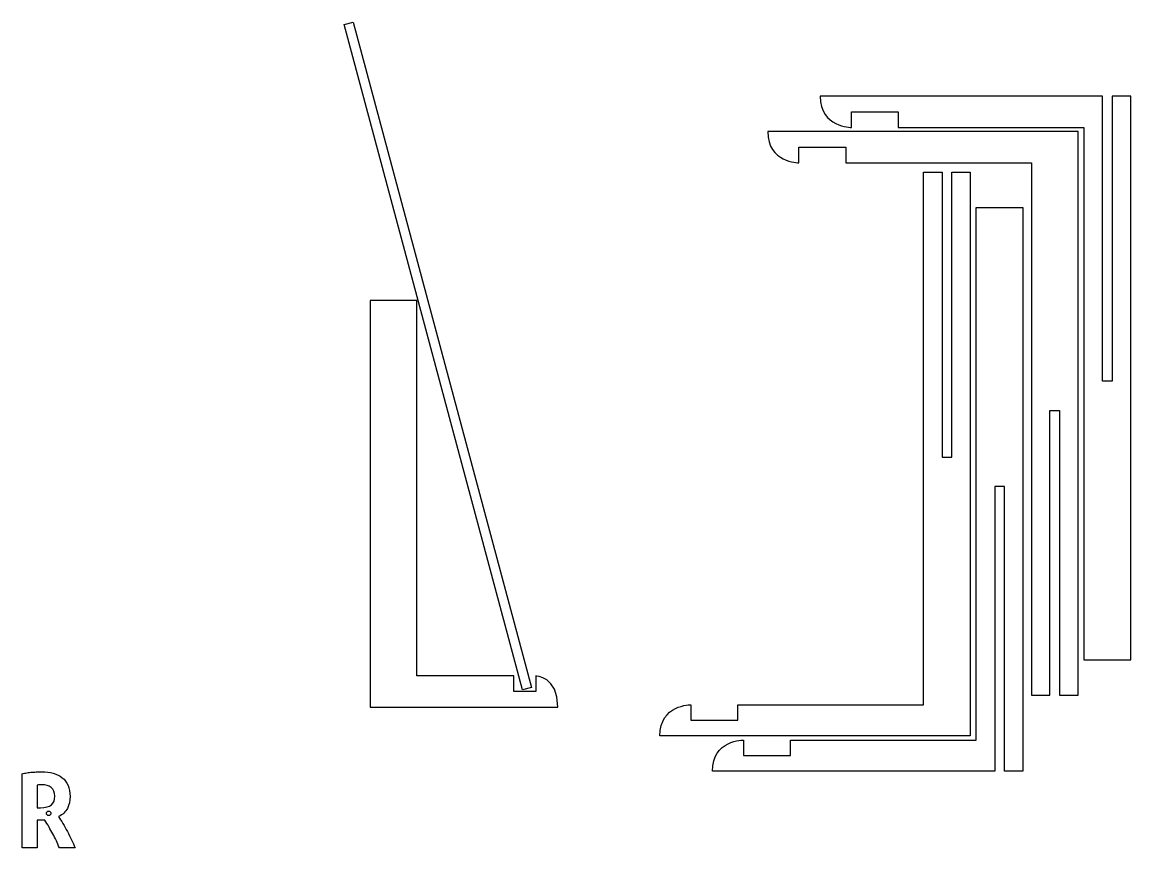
# Model space of a CAD drawing. Extents: x 9 to 2087, y 87 to 833.
# Drawn here: x 1379 to 2087, y 306 to 833 of the extents above; entities that cross this region are included whole.
import ezdxf

# ---------------------------------------------------------------- set-up
doc = ezdxf.new("R2010")
doc.units = 0
doc.layers.add('Calque_1', color=7, linetype='CONTINUOUS')

msp = doc.modelspace()

# ---------------------------------------------------------------- linework, layer by layer
at = {"layer": 'Calque_1', "color": 1}
for p, q in [((1584.416695, 831.372956), (1590.115658, 832.899988)), ((1698.271192, 406.46219), (1584.416695, 831.372956)), ((1590.115658, 832.899988), (1703.970154, 407.989222)), ((2056.744725, 785.541608), (1888.40256, 785.541608)), ((2068.594926, 785.541608), (2056.744725, 785.541608)), ((2068.594926, 603.641583), (2068.594926, 785.541608)), ((2086.644702, 785.541608), (2074.794925, 785.541608)), ((2074.794925, 785.541608), (2074.794925, 603.641583)), ((2086.644702, 765.642032), (2086.644702, 785.541608)), ((1908.302641, 765.642032), (1908.302641, 775.541707)), ((1908.302641, 775.541707), (1938.202928, 775.541707)), ((1938.202928, 775.541707), (1938.202928, 765.642032)), ((1938.202928, 765.642032), (2056.744725, 765.642032)), ((2056.744725, 765.642032), (2056.744725, 425.641607)), ((2086.644702, 425.641607), (2086.644702, 765.642032)), ((2023.140583, 762.996198), (1854.798389, 762.996198)), ((2053.040559, 762.996198), (2023.140583, 762.996198)), ((2053.040559, 743.096648), (2053.040559, 762.996198)), ((1874.69847, 743.096648), (1874.69847, 752.996298)), ((1874.69847, 752.996298), (1904.598926, 752.996298)), ((1904.598926, 752.996298), (1904.598926, 743.096648)), ((1904.598926, 743.096648), (2023.140583, 743.096648)), ((1954.262639, 396.998417), (1954.262639, 736.998836)), ((1954.262639, 736.998836), (1966.112981, 736.998836)), ((1966.112981, 736.998836), (1966.112981, 555.099373)), ((1972.313008, 555.099373), (1972.313008, 736.998836)), ((1972.313008, 736.998836), (1984.162615, 736.998836)), ((1984.162615, 736.998836), (1984.162615, 396.998417)), ((2023.140583, 743.096648), (2023.140583, 403.096228)), ((2053.040559, 403.096228), (2053.040559, 743.096648)), ((1987.866782, 374.453033), (1987.866782, 714.453458)), ((1987.866782, 714.453458), (2017.766758, 714.453458)), ((2017.766758, 714.453458), (2017.766758, 374.453033)), ((1600.960679, 655.247759), (1600.960679, 415.347695)), ((1630.860659, 655.247759), (1600.960679, 655.247759)), ((1630.860659, 415.347695), (1630.860659, 655.247759)), ((2074.794925, 603.641583), (2068.594926, 603.641583)), ((2034.990924, 403.096228), (2034.990924, 584.995692)), ((2034.990924, 584.995692), (2041.190951, 584.995692)), ((2041.190951, 584.995692), (2041.190951, 403.096228)), ((1966.112981, 555.099373), (1972.313008, 555.099373)), ((2005.916981, 536.453482), (1999.716982, 536.453482)), ((1999.716982, 536.453482), (1999.716982, 354.553457)), ((2005.916981, 354.553457), (2005.916981, 536.453482)), ((2056.744725, 425.641607), (2086.644702, 425.641607)), ((1600.960679, 415.347695), (1600.960679, 395.447616)), ((1692.769534, 415.347695), (1630.860659, 415.347695)), ((1692.769534, 405.447516), (1692.769534, 415.347695)), ((1706.801235, 415.347695), (1706.801235, 405.447516)), ((1706.801235, 405.447516), (1692.769534, 405.447516)), ((1703.970154, 407.989222), (1698.271192, 406.46219)), ((1805.820527, 396.998417), (1805.820527, 387.098767)), ((1835.720983, 387.098767), (1835.720983, 396.998417)), ((1835.720983, 396.998417), (1954.262639, 396.998417)), ((1984.162615, 396.998417), (1984.162615, 377.098866)), ((2023.140583, 403.096228), (2034.990924, 403.096228)), ((2041.190951, 403.096228), (2053.040559, 403.096228)), ((1600.960679, 395.447616), (1720.860849, 395.447616)), ((1805.820527, 387.098767), (1835.720983, 387.098767)), ((1954.262639, 377.098866), (1785.920446, 377.098866)), ((1984.162615, 377.098866), (1954.262639, 377.098866)), ((1839.424698, 374.453033), (1839.424698, 364.553357)), ((1869.324984, 364.553357), (1869.324984, 374.453033)), ((1869.324984, 374.453033), (1987.866782, 374.453033)), ((2017.766758, 374.453033), (2017.766758, 354.553457)), ((1839.424698, 364.553357), (1869.324984, 364.553357)), ((1987.866782, 354.553457), (1819.524617, 354.553457)), ((1999.716982, 354.553457), (1987.866782, 354.553457)), ((2017.766758, 354.553457), (2005.916981, 354.553457))]:
    msp.add_line(p, q, dxfattribs=at)
at = {"layer": 'Calque_1', "color": 7}
for p, q in [((1391.260192, 354.177353), (1391.260192, 354.177353)), ((1378.841088, 305.587662), (1378.841088, 352.935435)), ((1388.388271, 345.639228), (1388.388271, 331.202038)), ((1399.720707, 338.498244), (1399.720707, 338.498244)), ((1388.388271, 331.202038), (1390.483997, 331.202038)), ((1397.147179, 327.623912), (1397.147179, 327.623912)), ((1393.355918, 323.284858), (1388.388271, 323.284858)), ((1388.388271, 323.284858), (1388.388271, 305.587662)), ((1388.388271, 305.587662), (1378.841088, 305.587662)), ((1412.605505, 305.587662), (1402.592628, 305.587662))]:
    msp.add_line(p, q, dxfattribs=at)
at = {"layer": 'Calque_1', "color": 1}
for points in [[(1888.40256, 785.541608), (1888.402758, 765.64182), (1908.302641, 765.642032), (1908.302641, 765.642032)], [(1854.798389, 762.996198), (1854.798586, 743.096408), (1874.69847, 743.096648), (1874.69847, 743.096648)], [(1720.860849, 395.447616), (1720.860849, 415.177753), (1706.801235, 415.347695), (1706.801235, 415.347695)], [(1785.920446, 377.098866), (1785.920643, 396.998657), (1805.820527, 396.998417), (1805.820527, 396.998417)], [(1819.524617, 354.553457), (1819.524814, 374.453245), (1839.424698, 374.453033), (1839.424698, 374.453033)]]:
    msp.add_open_spline(points, degree=3, dxfattribs=at)
at = {"layer": 'Calque_1', "color": 7}
for points in [[(1385.283516, 353.866881), (1386.421925, 353.970362), (1387.508594, 354.047983), (1388.543521, 354.099742)], [(1388.543521, 354.099742), (1389.578449, 354.151483), (1390.484006, 354.177353), (1391.260192, 354.177353)], [(1391.260192, 354.177353), (1394.002753, 354.177353), (1396.486572, 353.866871), (1398.711649, 353.245907)], [(1378.841088, 352.935435), (1379.772535, 353.142416), (1380.781592, 353.323528), (1381.86826, 353.478769)], [(1381.86826, 353.478769), (1383.00667, 353.685769), (1384.145088, 353.81514), (1385.283516, 353.866881)], [(1398.711649, 353.245907), (1400.936746, 352.624962), (1402.85136, 351.667664), (1404.455492, 350.374014)], [(1404.455492, 350.374014), (1406.059624, 349.080345), (1407.275654, 347.424463), (1408.103581, 345.406367)], [(1389.940662, 345.794451), (1389.423199, 345.794451), (1388.905735, 345.74271), (1388.388271, 345.639228)], [(1391.260192, 345.87209), (1390.89797, 345.87209), (1390.458126, 345.84621), (1389.940662, 345.794451)], [(1397.392119, 344.086837), (1395.839728, 345.277005), (1393.795752, 345.87209), (1391.260192, 345.87209)], [(1399.720707, 338.498244), (1399.720707, 341.033823), (1398.944511, 342.896687), (1397.392119, 344.086837)], [(1408.103581, 345.406367), (1408.983268, 343.440012), (1409.423111, 341.111434), (1409.423111, 338.420633)], [(1390.483997, 331.202038), (1393.744021, 331.202038), (1396.098478, 331.822993), (1397.54737, 333.064902)], [(1397.54737, 333.064902), (1398.996261, 334.358552), (1399.720707, 336.169666), (1399.720707, 338.498244)], [(1409.423111, 338.420633), (1409.423111, 335.626332), (1408.853907, 333.090772), (1407.715497, 330.813954)], [(1394.768337, 326.638534), (1394.507003, 326.899873), (1394.360193, 327.254326), (1394.360206, 327.623912)], [(1394.360206, 327.623912), (1394.360226, 328.393503), (1394.984115, 329.017366), (1395.753706, 329.017356)], [(1395.753706, 326.230383), (1395.384121, 326.230378), (1395.029671, 326.377195), (1394.768337, 326.638534)], [(1395.753706, 329.017356), (1396.523287, 329.017351), (1397.147158, 328.393492), (1397.147179, 327.623912)], [(1396.739057, 326.638544), (1396.47773, 326.377206), (1396.123287, 326.230385), (1395.753706, 326.230383)], [(1397.147179, 327.623912), (1397.147191, 327.254331), (1397.000385, 326.899883), (1396.739057, 326.638544)], [(1407.715497, 330.813954), (1406.577088, 328.537117), (1404.688354, 326.803614), (1402.049294, 325.613445)], [(1402.049294, 325.613445), (1402.92898, 324.268036), (1403.860408, 322.767394), (1404.843576, 321.111521)], [(1398.401177, 314.513871), (1396.848785, 317.411673), (1395.167032, 320.335335), (1393.355918, 323.284858)], [(1404.843576, 321.111521), (1405.826763, 319.507389), (1406.78407, 317.799766), (1407.715497, 315.988652)], [(1402.592628, 305.587662), (1401.402459, 308.692427), (1400.005309, 311.66783), (1398.401177, 314.513871)], [(1407.715497, 315.988652), (1408.646925, 314.229278), (1409.526611, 312.444035), (1410.354557, 310.632921)], [(1410.354557, 310.632921), (1411.234244, 308.873547), (1411.98456, 307.191795), (1412.605505, 305.587662)]]:
    msp.add_open_spline(points, degree=3, dxfattribs=at)

doc.saveas('drawing.dxf')
